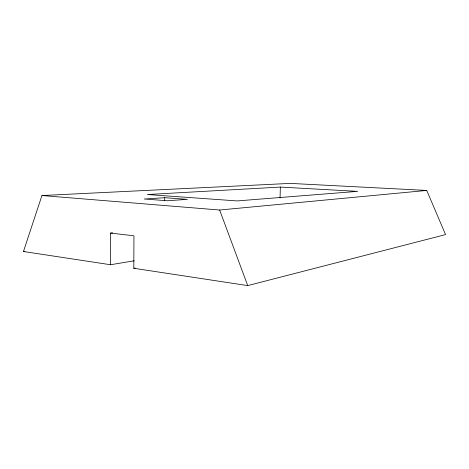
<?xml version="1.0" encoding="UTF-8"?>
<svg xmlns="http://www.w3.org/2000/svg" width="469" height="469" viewBox="0 0 469 469"><rect width="100%" height="100%" fill="white"/><g stroke="black" fill="none" stroke-linecap="round" stroke-linejoin="round"><path stroke-width="0.7" d="M110.584 233.075L133.952 235.807L133.8 268.28L247.72 285.603L445.55 234.6L426.743 190.437L290.264 183.397L41.94 195.532L23.45 251.501L110.532 264.739L110.584 233.075L112.724 232.829M164.689 200.609L164.713 197.701L187.36 199.366L167.251 200.755L144.264 199.003L164.713 197.701M280.063 198.029L280.339 187.078L357.571 191.364L237.103 200.925L147.383 194.524L280.339 187.078M133.8 268.28L135.224 268.022M110.532 264.739L134.14 260.811M23.45 251.501L24.904 251.314M41.94 195.532L219.633 210.018L426.743 190.437M219.633 210.018L247.72 285.603"/></g></svg>
